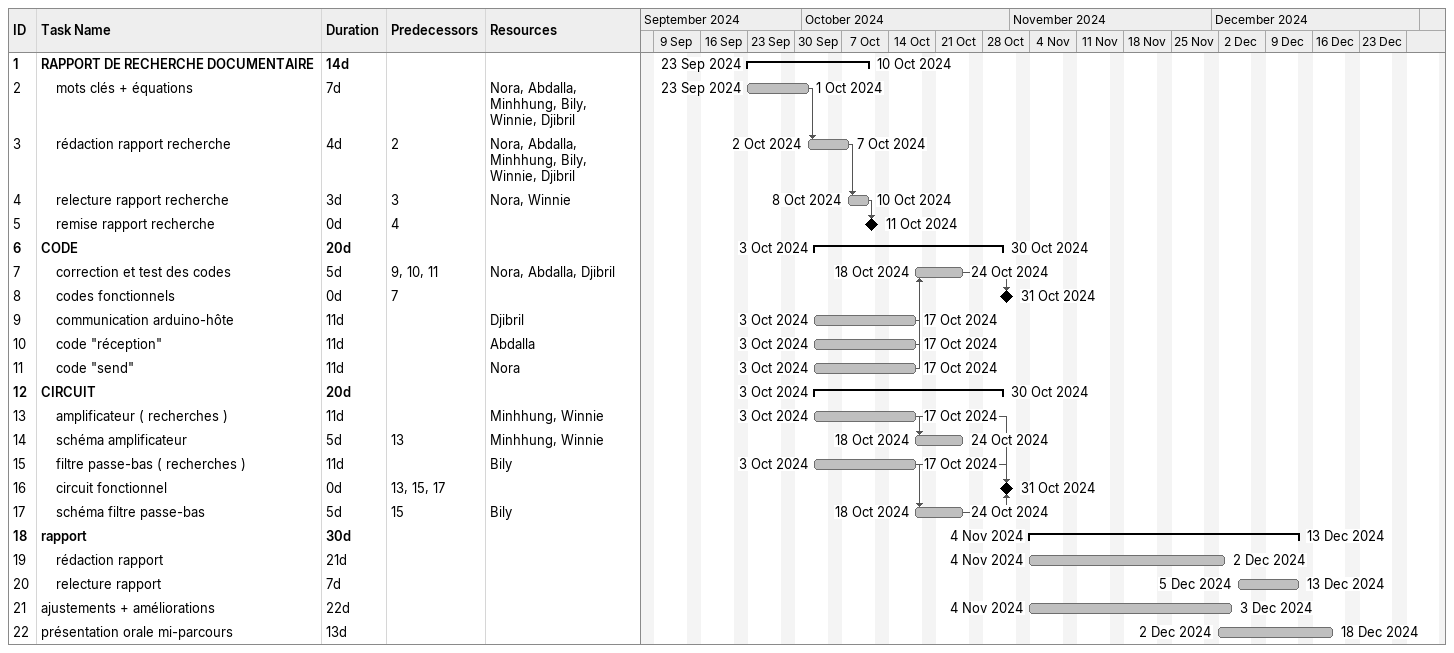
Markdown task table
| ID | Level | Task | Duration | Start | Finish | Predecessors | Resources |
|---|---|---|---|---|---|---|---|
| 1 | 1 | **RAPPORT DE RECHERCHE DOCUMENTAIRE** | 14d | 2024-09-23 | 2024-10-10 |  |  |
| 2 | 2 | mots clés + équations | 7d | 2024-09-23 | 2024-10-01 |  | Nora, Abdalla, Minhhung, Bily, Winnie, Djibril |
| 3 | 2 | rédaction rapport recherche | 4d | 2024-10-02 | 2024-10-07 | 2 | Nora, Abdalla, Minhhung, Bily, Winnie, Djibril |
| 4 | 2 | relecture rapport recherche | 3d | 2024-10-08 | 2024-10-10 | 3 | Nora, Winnie |
| 5 | 2 | remise rapport recherche | 0d | 2024-10-11 | 2024-10-11 | 4 |  |
| 6 | 1 | **CODE** | 20d | 2024-10-03 | 2024-10-30 |  |  |
| 7 | 2 | correction et test des codes | 5d | 2024-10-18 | 2024-10-24 | 9, 10, 11 | Nora, Abdalla, Djibril |
| 8 | 2 | codes fonctionnels | 0d | 2024-10-31 | 2024-10-31 | 7 |  |
| 9 | 2 | communication arduino-hôte | 11d | 2024-10-03 | 2024-10-17 |  | Djibril |
| 10 | 2 | code "réception" | 11d | 2024-10-03 | 2024-10-17 |  | Abdalla |
| 11 | 2 | code "send" | 11d | 2024-10-03 | 2024-10-17 |  | Nora |
| 12 | 1 | **CIRCUIT** | 20d | 2024-10-03 | 2024-10-30 |  |  |
| 13 | 2 | amplificateur ( recherches ) | 11d | 2024-10-03 | 2024-10-17 |  | Minhhung, Winnie |
| 14 | 2 | schéma amplificateur | 5d | 2024-10-18 | 2024-10-24 | 13 | Minhhung, Winnie |
| 15 | 2 | filtre passe-bas ( recherches ) | 11d | 2024-10-03 | 2024-10-17 |  | Bily |
| 16 | 2 | circuit fonctionnel | 0d | 2024-10-31 | 2024-10-31 | 13, 15, 17 |  |
| 17 | 2 | schéma filtre passe-bas | 5d | 2024-10-18 | 2024-10-24 | 15 | Bily |
| 18 | 1 | **rapport** | 30d | 2024-11-04 | 2024-12-13 |  |  |
| 19 | 2 | rédaction rapport | 21d | 2024-11-04 | 2024-12-02 |  |  |
| 20 | 2 | relecture rapport | 7d | 2024-12-05 | 2024-12-13 |  |  |
| 21 | 1 | ajustements + améliorations | 22d | 2024-11-04 | 2024-12-03 |  |  |
| 22 | 1 | présentation orale mi-parcours | 13d | 2024-12-02 | 2024-12-18 |  |  |
